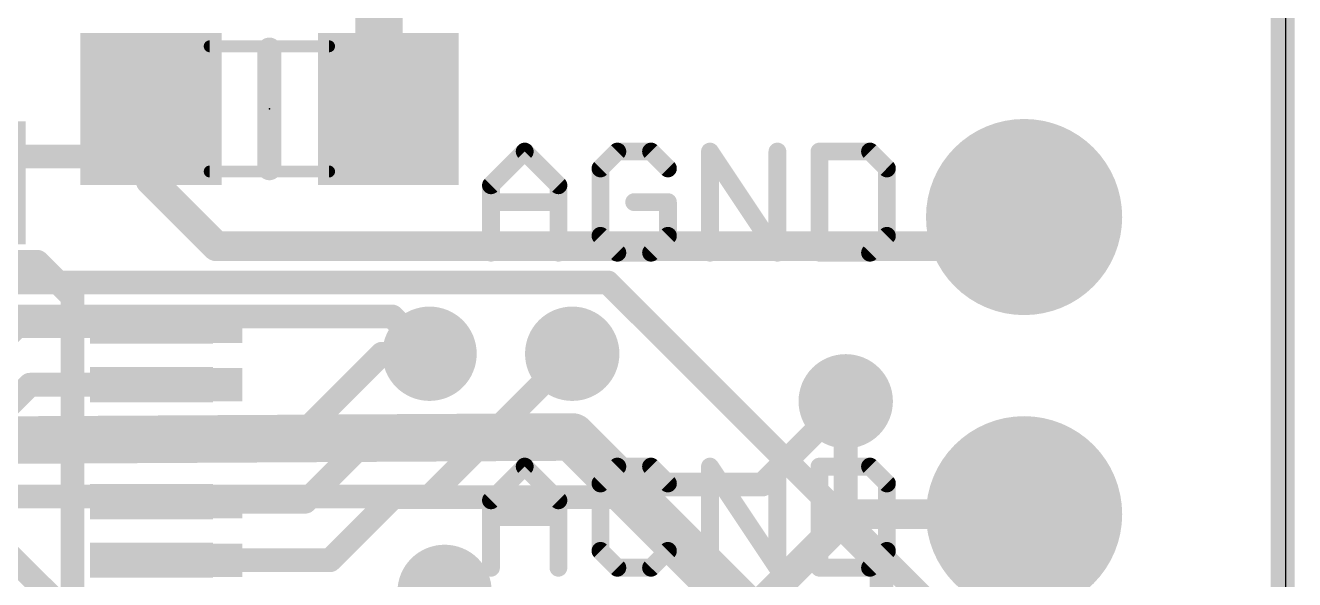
# Model space of a CAD drawing. Extents: x -6.5 to 37.6, y -9.6 to 64.3.
# Drawn here: x 16.87 to 27.71, y 41.35 to 46.09 of the extents above; entities that cross this region are included whole.
import ezdxf

# ---------------------------------------------------------------- set-up
doc = ezdxf.new("R2010")
doc.units = 0
for name, color, linetype in [('1', 12, 'CONTINUOUS'), ('16', 132, 'CONTINUOUS'), ('17', 110, 'CONTINUOUS'), ('18', 110, 'CONTINUOUS'), ('20', 53, 'CONTINUOUS'), ('21', 40, 'CONTINUOUS'), ('23', 53, 'CONTINUOUS'), ('51', 253, 'CONTINUOUS')]:
    doc.layers.add(name, color=color, linetype=linetype)

# ---------------------------------------------------------------- blocks, each defined once
blk = doc.blocks.new('RECT')
blk.add_solid([(-0.5, -0.5), (0.5, -0.5), (-0.5, 0.5), (0.5, 0.5)])
blk = doc.blocks.new('ROUNDP')
at = {"const_width": 0.5}
blk.add_lwpolyline([(0, -0.25, 1), (0, 0.25, 1), (0, -0.25)], format="xyb", dxfattribs=at)
blk = doc.blocks.new('ROUNDV')
at = {"const_width": 0.5}
blk.add_lwpolyline([(0, -0.25, 1), (0, 0.25, 1), (0, -0.25)], format="xyb", dxfattribs=at)

msp = doc.modelspace()

# ---------------------------------------------------------------- linework, layer by layer
at = {"layer": '1'}
for points, const_width in [([(19.888, 45.3742), (19.888, 47.141)], 0.4064), ([(19.9678, 45.3742), (19.888, 45.3742)], 0.4064), ([(17.9358, 44.831), (17.9358, 45.3742)], 0.254), ([(16.72, 44.967), (17.7998, 44.967)], 0.2032), ([(17.7998, 44.967), (17.9358, 44.831)], 0.2032), ([(17.9358, 44.7641), (17.9358, 44.831)], 0.254), ([(17.9358, 44.7641), (18.5, 44.1999)], 0.254), ([(25.1499, 44.1999), (25.4, 44.45)], 0.254), ([(18.5, 44.1999), (25.1499, 44.1999)], 0.254), ([(16.7962, 43.517), (16.0528, 42.7736)], 0.2032), ([(18.17, 43.517), (16.7962, 43.517)], 0.2032), ([(19.9136, 43.2816), (19.149, 42.517)], 0.2032), ([(20.32, 43.2816), (19.9136, 43.2816)], 0.2032), ([(21.5392, 43.2816), (20.7232, 42.4656)], 0.2032), ([(16.9058, 43.017), (16.256, 42.3672)], 0.2032), ([(18.17, 43.017), (16.9058, 43.017)], 0.2032), ([(23.1648, 42.164), (23.876, 42.8752)], 0.2032), ([(18.17, 42.517), (19.149, 42.517)], 0.2032), ([(19.7072, 42.4656), (19.2586, 42.017)], 0.2032), ([(20.7232, 42.4656), (19.7072, 42.4656)], 0.2032), ([(22.0408, 42.056), (22.1488, 42.164)], 0.2032), ([(22.1488, 42.164), (23.1648, 42.164)], 0.2032), ([(18.17, 42.017), (19.2586, 42.017)], 0.2032), ([(19.4698, 41.517), (20.0088, 42.056)], 0.2032), ([(20.0088, 42.056), (22.0408, 42.056)], 0.2032), ([(17.272, 41.021), (16.383, 41.91)], 0.2032), ([(21.3018, 39.3018), (23.91, 41.91)], 0.254), ([(23.91, 41.91), (25.4, 41.91)], 0.254), ([(18.17, 41.517), (19.4698, 41.517)], 0.2032)]:
    msp.add_lwpolyline(points, dxfattribs=dict(at, const_width=const_width))
for points, const_width in [([(19.888, 45.4758, 1), (19.888, 45.2726)], 0.2032), ([(19.9678, 45.2726, 1), (19.9678, 45.4758)], 0.2032), ([(17.9993, 45.3742, 1), (17.8723, 45.3742)], 0.127), ([(19.7864, 45.3742, 1), (19.9896, 45.3742)], 0.2032), ([(17.8357, 45.0029, 1), (17.7639, 44.9311)], 0.1016), ([(17.7998, 44.9162, 1), (17.7998, 45.0178)], 0.1016), ([(17.9993, 44.831, 1), (17.8723, 44.831)], 0.127), ([(17.8999, 44.7951, 1), (17.9717, 44.8669)], 0.1016), ([(17.8723, 44.831, 1), (17.9993, 44.831)], 0.127), ([(17.9807, 44.809, 1), (17.8909, 44.7192)], 0.127), ([(17.8723, 44.7641, 1), (17.9993, 44.7641)], 0.127), ([(25.4449, 44.4051, 1), (25.3551, 44.4949)], 0.127), ([(18.5, 44.2634, 1), (18.5, 44.1364)], 0.127), ([(18.4551, 44.155, 1), (18.5449, 44.2448)], 0.127), ([(25.105, 44.2448, 1), (25.1948, 44.155)], 0.127), ([(25.1499, 44.1364, 1), (25.1499, 44.2634)], 0.127), ([(16.8321, 43.4811, 1), (16.7603, 43.5529)], 0.1016), ([(18.17, 43.4662, 1), (18.17, 43.5678)], 0.1016), ([(19.9136, 43.3324, 1), (19.9136, 43.2308)], 0.1016), ([(19.9495, 43.2457, 1), (19.8777, 43.3175)], 0.1016), ([(20.32, 43.2308, 1), (20.32, 43.3324)], 0.1016), ([(21.5751, 43.2457, 1), (21.5033, 43.3175)], 0.1016), ([(16.9058, 43.0678, 1), (16.9058, 42.9662)], 0.1016), ([(16.9417, 42.9811, 1), (16.8699, 43.0529)], 0.1016), ([(18.17, 42.9662, 1), (18.17, 43.0678)], 0.1016), ([(23.9119, 42.8393, 1), (23.8401, 42.9111)], 0.1016), ([(18.17, 42.5678, 1), (18.17, 42.4662)], 0.1016), ([(19.149, 42.4662, 1), (19.149, 42.5678)], 0.1016), ([(19.1131, 42.5529, 1), (19.1849, 42.4811)], 0.1016), ([(19.7072, 42.5164, 1), (19.7072, 42.4148)], 0.1016), ([(19.7431, 42.4297, 1), (19.6713, 42.5015)], 0.1016), ([(20.6873, 42.5015, 1), (20.7591, 42.4297)], 0.1016), ([(20.7232, 42.4148, 1), (20.7232, 42.5164)], 0.1016), ([(22.1488, 42.2148, 1), (22.1488, 42.1132)], 0.1016), ([(22.1847, 42.1281, 1), (22.1129, 42.1999)], 0.1016), ([(23.1289, 42.1999, 1), (23.2007, 42.1281)], 0.1016), ([(23.1648, 42.1132, 1), (23.1648, 42.2148)], 0.1016), ([(18.17, 42.0678, 1), (18.17, 41.9662)], 0.1016), ([(19.2227, 42.0529, 1), (19.2945, 41.9811)], 0.1016), ([(19.2586, 41.9662, 1), (19.2586, 42.0678)], 0.1016), ([(20.0088, 42.1068, 1), (20.0088, 42.0052)], 0.1016), ([(20.0447, 42.0201, 1), (19.9729, 42.0919)], 0.1016), ([(22.0049, 42.0919, 1), (22.0767, 42.0201)], 0.1016), ([(22.0408, 42.0052, 1), (22.0408, 42.1068)], 0.1016), ([(23.91, 41.9735, 1), (23.91, 41.8465)], 0.127), ([(23.9549, 41.8651, 1), (23.8651, 41.9549)], 0.127), ([(25.4, 41.8465, 1), (25.4, 41.9735)], 0.127), ([(18.17, 41.5678, 1), (18.17, 41.4662)], 0.1016), ([(19.4339, 41.5529, 1), (19.5057, 41.4811)], 0.1016), ([(19.4698, 41.4662, 1), (19.4698, 41.5678)], 0.1016)]:
    msp.add_lwpolyline(points, format="xyb", dxfattribs=dict(at, const_width=const_width))
at = {"layer": '16'}
for points, const_width in [([(27.6098, 40.7778), (27.6098, 51.4858)], 0.2032), ([(5.3784, 43.8912), (21.844, 43.8912)], 0.2032), ([(21.844, 43.8912), (24.5872, 41.148)], 0.2032), ([(6.3015, 43.5999), (20.0017, 43.5999)], 0.2032), ([(20.0017, 43.5999), (20.32, 43.2816)], 0.2032), ([(20.2184, 43.18), (20.32, 43.2816)], 0.2032), ([(21.5392, 43.2816), (20.32, 42.0624)], 0.2032), ([(23.876, 42.8752), (23.876, 41.7576)], 0.2032), ([(8.9, 42.4999), (21.5392, 42.5704)], 0.4064), ([(21.5392, 42.5704), (23.2664, 40.8432)], 0.4064), ([(20.32, 42.0624), (9.5625, 42.0624)], 0.2032), ([(24.1808, 41.4528), (23.876, 41.7576)], 0.2032), ([(24.1808, 41.4528), (24.1808, 32.1056)], 0.2032)]:
    msp.add_lwpolyline(points, dxfattribs=dict(at, const_width=const_width))
for points, const_width in [([(21.8799, 43.9271, 1), (21.8081, 43.8553)], 0.1016), ([(21.844, 43.8404, 1), (21.844, 43.942)], 0.1016), ([(20.0376, 43.6358, 1), (19.9658, 43.564)], 0.1016), ([(20.0017, 43.5491, 1), (20.0017, 43.6507)], 0.1016), ([(20.3559, 43.2457, 1), (20.2841, 43.3175)], 0.1016), ([(21.5751, 43.2457, 1), (21.5033, 43.3175)], 0.1016), ([(20.2841, 43.2457, 1), (20.3559, 43.3175)], 0.1016), ([(20.1825, 43.2159, 1), (20.2543, 43.1441)], 0.1016), ([(23.9268, 42.8752, 1), (23.8252, 42.8752)], 0.1016), ([(21.611, 42.6422, 1), (21.4674, 42.4986)], 0.2032), ([(21.5398, 42.4688, 1), (21.5386, 42.672)], 0.2032), ([(20.2841, 42.0983, 1), (20.3559, 42.0265)], 0.1016), ([(20.32, 42.0116, 1), (20.32, 42.1132)], 0.1016), ([(23.9119, 41.7935, 1), (23.8401, 41.7217)], 0.1016), ([(23.8252, 41.7576, 1), (23.9268, 41.7576)], 0.1016), ([(24.2316, 41.4528, 1), (24.13, 41.4528)], 0.1016), ([(24.1449, 41.4169, 1), (24.2167, 41.4887)], 0.1016)]:
    msp.add_lwpolyline(points, format="xyb", dxfattribs=dict(at, const_width=const_width))
at = {"layer": '20'}
msp.add_line((27.6352, 2.54), (27.6352, 55.169), dxfattribs=at)
at = {"layer": '21'}
for points, const_width in [([(18.9518, 44.8662), (18.9518, 45.8822)], 0.2032), ([(20.8451, 44.7214), (21.1332, 45.0095)], 0.1524), ([(21.1332, 45.0095), (21.4213, 44.7214)], 0.1524), ([(21.9247, 45.0095), (21.7806, 44.8655)], 0.1524), ([(22.2128, 45.0095), (21.9247, 45.0095)], 0.1524), ([(22.3569, 44.8655), (22.2128, 45.0095)], 0.1524), ([(22.7162, 44.1452), (22.7162, 45.0095)], 0.1524), ([(22.7162, 45.0095), (23.2924, 44.1452)], 0.1524), ([(23.2924, 44.1452), (23.2924, 45.0095)], 0.1524), ([(23.6517, 45.0095), (23.6517, 44.1452)], 0.1524), ([(24.0838, 45.0095), (23.6517, 45.0095)], 0.1524), ([(24.2279, 44.8655), (24.0838, 45.0095)], 0.1524), ([(21.7806, 44.8655), (21.7806, 44.2893)], 0.1524), ([(24.2279, 44.2893), (24.2279, 44.8655)], 0.1524), ([(20.8451, 44.1452), (20.8451, 44.7214)], 0.1524), ([(21.4213, 44.7214), (21.4213, 44.1452)], 0.1524), ([(20.8451, 44.5774), (21.4213, 44.5774)], 0.1524), ([(22.3569, 44.5774), (22.0688, 44.5774)], 0.1524), ([(22.3569, 44.2893), (22.3569, 44.5774)], 0.1524), ([(21.7806, 44.2893), (21.9247, 44.1452)], 0.1524), ([(22.2128, 44.1452), (22.3569, 44.2893)], 0.1524), ([(24.0838, 44.1452), (24.2279, 44.2893)], 0.1524), ([(16.97, 44.067), (10.97, 44.067)], 0.2032), ([(17.27, 43.767), (16.97, 44.067)], 0.2032), ([(21.9247, 44.1452), (22.2128, 44.1452)], 0.1524), ([(23.6517, 44.1452), (24.0838, 44.1452)], 0.1524), ([(17.27, 37.767), (17.27, 43.767)], 0.2032), ([(20.8451, 42.029), (21.1332, 42.3171)], 0.1524), ([(21.1332, 42.3171), (21.4213, 42.029)], 0.1524), ([(21.9247, 42.3171), (21.7806, 42.1731)], 0.1524), ([(22.2128, 42.3171), (21.9247, 42.3171)], 0.1524), ([(22.3569, 42.1731), (22.2128, 42.3171)], 0.1524), ([(22.7162, 41.4528), (22.7162, 42.3171)], 0.1524), ([(22.7162, 42.3171), (23.2924, 41.4528)], 0.1524), ([(23.2924, 41.4528), (23.2924, 42.3171)], 0.1524), ([(23.6517, 42.3171), (23.6517, 41.4528)], 0.1524), ([(24.0838, 42.3171), (23.6517, 42.3171)], 0.1524), ([(24.2279, 42.1731), (24.0838, 42.3171)], 0.1524), ([(21.7806, 42.1731), (21.7806, 41.5969)], 0.1524), ([(24.2279, 41.5969), (24.2279, 42.1731)], 0.1524), ([(20.8451, 41.4528), (20.8451, 42.029)], 0.1524), ([(21.4213, 42.029), (21.4213, 41.4528)], 0.1524), ([(20.8451, 41.885), (21.4213, 41.885)], 0.1524), ([(22.3569, 41.885), (22.0688, 41.885)], 0.1524), ([(22.3569, 41.5969), (22.3569, 41.885)], 0.1524), ([(21.7806, 41.5969), (21.9247, 41.4528)], 0.1524), ([(22.2128, 41.4528), (22.3569, 41.5969)], 0.1524), ([(24.0838, 41.4528), (24.2279, 41.5969)], 0.1524), ([(21.9247, 41.4528), (22.2128, 41.4528)], 0.1524), ([(23.6517, 41.4528), (24.0838, 41.4528)], 0.1524)]:
    msp.add_lwpolyline(points, dxfattribs=dict(at, const_width=const_width))
for points, const_width in [([(19.0026, 45.8822, 1), (18.901, 45.8822)], 0.1016), ([(21.1602, 45.0365, 1), (21.1063, 44.9826)], 0.0762), ([(21.1602, 44.9826, 1), (21.1063, 45.0365)], 0.0762), ([(21.9247, 45.0476, 1), (21.9247, 44.9714)], 0.0762), ([(21.9516, 44.9826, 1), (21.8978, 45.0365)], 0.0762), ([(22.2398, 45.0365, 1), (22.1859, 44.9826)], 0.0762), ([(22.2128, 44.9714, 1), (22.2128, 45.0476)], 0.0762), ([(22.7479, 45.0307, 1), (22.6845, 44.9884)], 0.0762), ([(22.7543, 45.0095, 1), (22.6781, 45.0095)], 0.0762), ([(23.3305, 45.0095, 1), (23.2543, 45.0095)], 0.0762), ([(23.6898, 45.0095, 1), (23.6136, 45.0095)], 0.0762), ([(23.6517, 45.0476, 1), (23.6517, 44.9714)], 0.0762), ([(24.1108, 45.0365, 1), (24.0569, 44.9826)], 0.0762), ([(24.0838, 44.9714, 1), (24.0838, 45.0476)], 0.0762), ([(18.901, 44.8662, 1), (19.0026, 44.8662)], 0.1016), ([(21.8187, 44.8655, 1), (21.7425, 44.8655)], 0.0762), ([(21.7537, 44.8924, 1), (21.8076, 44.8385)], 0.0762), ([(22.3299, 44.8385, 1), (22.3838, 44.8924)], 0.0762), ([(24.266, 44.8655, 1), (24.1898, 44.8655)], 0.0762), ([(24.201, 44.8385, 1), (24.2548, 44.8924)], 0.0762), ([(20.8832, 44.7214, 1), (20.807, 44.7214)], 0.0762), ([(21.4594, 44.7214, 1), (21.3832, 44.7214)], 0.0762), ([(20.8182, 44.7484, 1), (20.8721, 44.6945)], 0.0762), ([(21.3944, 44.6945, 1), (21.4483, 44.7484)], 0.0762), ([(20.8451, 44.6155, 1), (20.8451, 44.5393)], 0.0762), ([(21.4213, 44.5393, 1), (21.4213, 44.6155)], 0.0762), ([(22.0688, 44.6155, 1), (22.0688, 44.5393)], 0.0762), ([(22.395, 44.5774, 1), (22.3188, 44.5774)], 0.0762), ([(22.3569, 44.5393, 1), (22.3569, 44.6155)], 0.0762), ([(21.8076, 44.3162, 1), (21.7537, 44.2623)], 0.0762), ([(22.3838, 44.2623, 1), (22.3299, 44.3162)], 0.0762), ([(24.2548, 44.2623, 1), (24.201, 44.3162)], 0.0762), ([(21.7425, 44.2893, 1), (21.8187, 44.2893)], 0.0762), ([(22.3188, 44.2893, 1), (22.395, 44.2893)], 0.0762), ([(24.1898, 44.2893, 1), (24.266, 44.2893)], 0.0762), ([(17.0059, 44.1029, 1), (16.9341, 44.0311)], 0.1016), ([(16.97, 44.0162, 1), (16.97, 44.1178)], 0.1016), ([(20.807, 44.1452, 1), (20.8832, 44.1452)], 0.0762), ([(21.3832, 44.1452, 1), (21.4594, 44.1452)], 0.0762), ([(21.9247, 44.1833, 1), (21.9247, 44.1071)], 0.0762), ([(21.8978, 44.1183, 1), (21.9516, 44.1721)], 0.0762), ([(22.1859, 44.1721, 1), (22.2398, 44.1183)], 0.0762), ([(22.2128, 44.1071, 1), (22.2128, 44.1833)], 0.0762), ([(22.6781, 44.1452, 1), (22.7543, 44.1452)], 0.0762), ([(23.2543, 44.1452, 1), (23.3305, 44.1452)], 0.0762), ([(23.2607, 44.1241, 1), (23.3241, 44.1663)], 0.0762), ([(23.6517, 44.1833, 1), (23.6517, 44.1071)], 0.0762), ([(23.6136, 44.1452, 1), (23.6898, 44.1452)], 0.0762), ([(24.0569, 44.1721, 1), (24.1108, 44.1183)], 0.0762), ([(24.0838, 44.1071, 1), (24.0838, 44.1833)], 0.0762), ([(17.3208, 43.767, 1), (17.2192, 43.767)], 0.1016), ([(17.2341, 43.7311, 1), (17.3059, 43.8029)], 0.1016), ([(21.1602, 42.3441, 1), (21.1063, 42.2902)], 0.0762), ([(21.1602, 42.2902, 1), (21.1063, 42.3441)], 0.0762), ([(21.9247, 42.3552, 1), (21.9247, 42.279)], 0.0762), ([(21.9516, 42.2902, 1), (21.8978, 42.3441)], 0.0762), ([(22.2398, 42.3441, 1), (22.1859, 42.2902)], 0.0762), ([(22.2128, 42.279, 1), (22.2128, 42.3552)], 0.0762), ([(22.7479, 42.3383, 1), (22.6845, 42.296)], 0.0762), ([(22.7543, 42.3171, 1), (22.6781, 42.3171)], 0.0762), ([(23.3305, 42.3171, 1), (23.2543, 42.3171)], 0.0762), ([(23.6898, 42.3171, 1), (23.6136, 42.3171)], 0.0762), ([(23.6517, 42.3552, 1), (23.6517, 42.279)], 0.0762), ([(24.1108, 42.3441, 1), (24.0569, 42.2902)], 0.0762), ([(24.0838, 42.279, 1), (24.0838, 42.3552)], 0.0762), ([(21.8187, 42.1731, 1), (21.7425, 42.1731)], 0.0762), ([(21.7537, 42.2, 1), (21.8076, 42.1461)], 0.0762), ([(22.3299, 42.1461, 1), (22.3838, 42.2)], 0.0762), ([(24.266, 42.1731, 1), (24.1898, 42.1731)], 0.0762), ([(24.201, 42.1461, 1), (24.2548, 42.2)], 0.0762), ([(20.8832, 42.029, 1), (20.807, 42.029)], 0.0762), ([(20.8182, 42.056, 1), (20.8721, 42.0021)], 0.0762), ([(21.4594, 42.029, 1), (21.3832, 42.029)], 0.0762), ([(21.3944, 42.0021, 1), (21.4483, 42.056)], 0.0762), ([(20.8451, 41.9231, 1), (20.8451, 41.8469)], 0.0762), ([(21.4213, 41.8469, 1), (21.4213, 41.9231)], 0.0762), ([(22.0688, 41.9231, 1), (22.0688, 41.8469)], 0.0762), ([(22.395, 41.885, 1), (22.3188, 41.885)], 0.0762), ([(22.3569, 41.8469, 1), (22.3569, 41.9231)], 0.0762), ([(21.8076, 41.6238, 1), (21.7537, 41.5699)], 0.0762), ([(22.3838, 41.5699, 1), (22.3299, 41.6238)], 0.0762), ([(24.2548, 41.5699, 1), (24.201, 41.6238)], 0.0762), ([(21.7425, 41.5969, 1), (21.8187, 41.5969)], 0.0762), ([(22.3188, 41.5969, 1), (22.395, 41.5969)], 0.0762), ([(24.1898, 41.5969, 1), (24.266, 41.5969)], 0.0762), ([(20.807, 41.4528, 1), (20.8832, 41.4528)], 0.0762), ([(21.3832, 41.4528, 1), (21.4594, 41.4528)], 0.0762), ([(21.9247, 41.4909, 1), (21.9247, 41.4147)], 0.0762), ([(21.8978, 41.4259, 1), (21.9516, 41.4797)], 0.0762), ([(22.1859, 41.4797, 1), (22.2398, 41.4259)], 0.0762), ([(22.2128, 41.4147, 1), (22.2128, 41.4909)], 0.0762), ([(22.6781, 41.4528, 1), (22.7543, 41.4528)], 0.0762), ([(23.2543, 41.4528, 1), (23.3305, 41.4528)], 0.0762), ([(23.2607, 41.4317, 1), (23.3241, 41.4739)], 0.0762), ([(23.6517, 41.4909, 1), (23.6517, 41.4147)], 0.0762), ([(23.6136, 41.4528, 1), (23.6898, 41.4528)], 0.0762), ([(24.0569, 41.4797, 1), (24.1108, 41.4259)], 0.0762), ([(24.0838, 41.4147, 1), (24.0838, 41.4909)], 0.0762)]:
    msp.add_lwpolyline(points, format="xyb", dxfattribs=dict(at, const_width=const_width))
at = {"layer": '23'}
msp.add_point((18.9518, 45.3742), dxfattribs=at)
at = {"layer": '51'}
for points, const_width in [([(19.4618, 45.9092), (18.4418, 45.9092)], 0.1016), ([(19.4618, 44.8392), (18.4418, 44.8392)], 0.1016), ([(16.97, 44.067), (10.97, 44.067)], 0.2032), ([(17.27, 43.767), (16.97, 44.067)], 0.2032), ([(17.27, 37.767), (17.27, 43.767)], 0.2032)]:
    msp.add_lwpolyline(points, dxfattribs=dict(at, const_width=const_width))
for points, const_width in [([(18.4418, 45.9346, 1), (18.4418, 45.8838)], 0.0508), ([(19.4618, 45.8838, 1), (19.4618, 45.9346)], 0.0508), ([(18.4418, 44.8646, 1), (18.4418, 44.8138)], 0.0508), ([(19.4618, 44.8138, 1), (19.4618, 44.8646)], 0.0508), ([(17.0059, 44.1029, 1), (16.9341, 44.0311)], 0.1016), ([(16.97, 44.0162, 1), (16.97, 44.1178)], 0.1016), ([(17.3208, 43.767, 1), (17.2192, 43.767)], 0.1016), ([(17.2341, 43.7311, 1), (17.3059, 43.8029)], 0.1016)]:
    msp.add_lwpolyline(points, format="xyb", dxfattribs=dict(at, const_width=const_width))

# ---------------------------------------------------------------- block references
at = {"layer": '1', "xscale": 1.2, "yscale": 1.3, "rotation": 180}
for p in [(17.9358, 45.3742), (19.9678, 45.3742)]:
    msp.add_blockref('RECT', p, dxfattribs=at)
at = {"layer": '1', "xscale": 1.1, "yscale": 0.285}
for p in [(18.17, 43.517), (18.17, 43.017), (18.17, 42.517), (18.17, 42.017), (18.17, 41.517)]:
    msp.add_blockref('RECT', p, dxfattribs=at)
at = {"layer": '17', "xscale": 1.6764, "yscale": 1.6764}
for p in [(25.4, 44.45), (25.4, 44.45), (25.4, 41.91), (25.4, 41.91)]:
    msp.add_blockref('ROUNDP', p, dxfattribs=at)
at = {"layer": '18', "xscale": 0.8064, "yscale": 0.8064}
for p in [(20.32, 43.2816), (20.32, 43.2816), (21.5392, 43.2816), (21.5392, 43.2816), (23.876, 42.8752), (23.876, 42.8752), (20.4488, 41.2464), (20.4488, 41.2464)]:
    msp.add_blockref('ROUNDV', p, dxfattribs=at)
at = {"layer": '51'}
for p, xscale, yscale, rotation in [((18.2486, 45.3742), 0.5936, 1.3, 180), ((19.6602, 45.3742), 0.5832, 1.3, 180), ((25.4, 44.45), 0.508, 0.508, 270), ((25.4, 41.91), 0.508, 0.508, 270)]:
    msp.add_blockref('RECT', p, dxfattribs=dict(at, xscale=xscale, yscale=yscale, rotation=rotation))
for p, xscale, yscale in [((16.72, 44.742), 0.3002, 1.0498), ((17.945, 43.517), 1.0498, 0.3002), ((17.945, 43.017), 1.0498, 0.3002), ((17.945, 42.517), 1.0498, 0.3002), ((17.945, 42.017), 1.0498, 0.3002), ((17.945, 41.517), 1.0498, 0.3002)]:
    msp.add_blockref('RECT', p, dxfattribs=dict(at, xscale=xscale, yscale=yscale))

doc.saveas('drawing.dxf')
